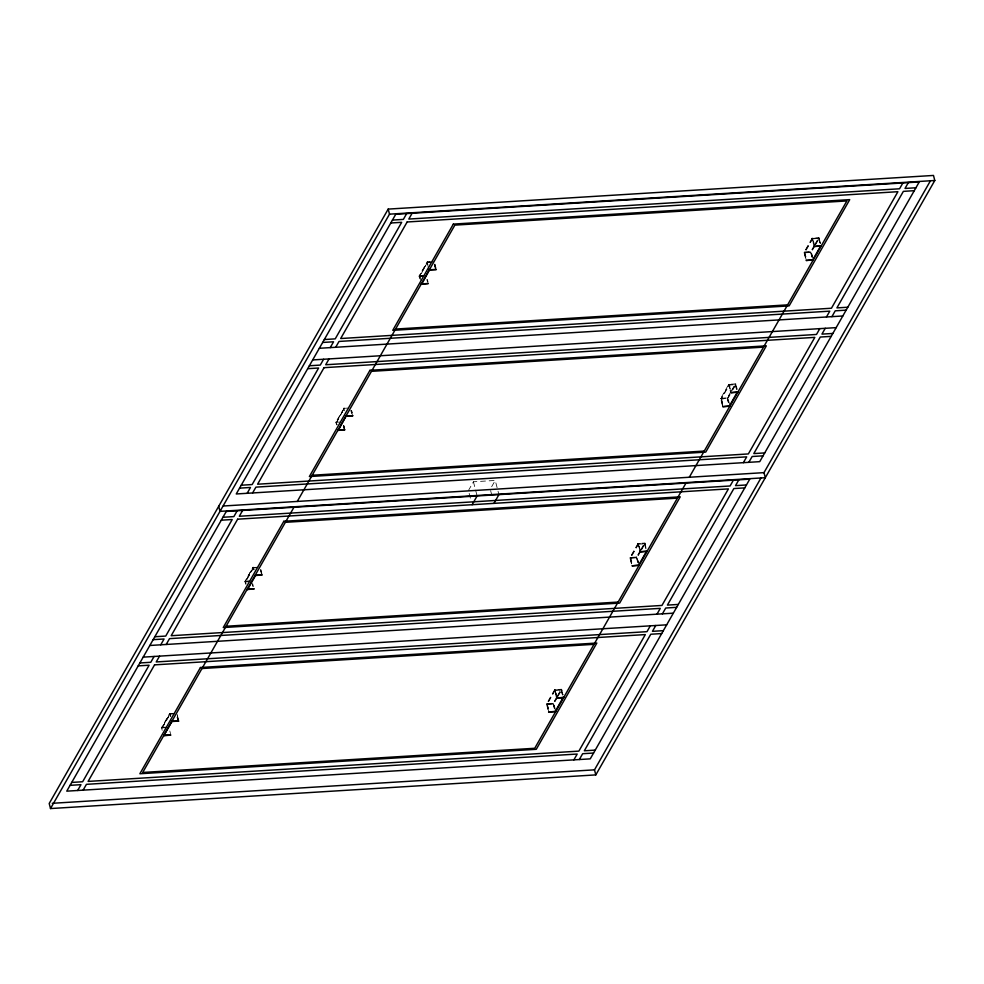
<?xml version="1.0" encoding="UTF-8"?>
<svg xmlns="http://www.w3.org/2000/svg" width="984" height="984" viewBox="0 0 984 984"><rect width="100%" height="100%" fill="white"/><g stroke="black" fill="none" stroke-linecap="round" stroke-linejoin="round"><path stroke-width="0.74" stroke-dasharray="4.92 3.69" d="M162.212 730.386L161.511 727.693L169.654 713.412L170.896 716.081M245.594 584.188L244.893 581.482L253.036 567.202L254.278 569.871M336.331 422.812L344.338 408.028L335.655 422.333L340.698 422.025M419.738 278.829L419.036 276.123L427.179 261.855L430.721 261.633M257.919 567.19L252.863 567.497L245.188 581.704L250.231 581.384M170.195 713.375L162.053 727.656L166.69 727.889M253.577 567.178L245.434 581.446L246.148 584.152M344.338 408.028L336.196 422.296L336.909 425.002M162.188 728.16L170.33 713.892M253.712 567.682L245.57 581.962L250.071 581.679M468.433 490.536L473.415 481.791L495.235 480.45L498.925 494.62M491.668 486.686L495.235 480.45M547.867 709.341L546.464 703.929L554.607 689.661L561.692 689.218L563.094 694.618M631.248 563.131L629.846 557.731L637.976 543.451L645.074 543.008L646.131 547.067M722.367 405.334L720.608 398.582L728.75 384.301L735.835 383.858L737.237 389.258M805.392 257.771L803.989 252.371L812.132 238.091L819.217 237.661L820.275 241.707M556.723 697.016L553.008 703.535L554.41 708.935M557.424 695.774L561.138 689.255L563.254 697.349M640.104 550.806L636.39 557.325L637.792 562.725M640.805 549.564L644.52 543.045L646.279 549.798M730.866 391.657L727.151 398.176L728.197 402.222M731.567 390.414L735.294 383.895L737.397 392.001M814.248 245.447L810.533 251.965L811.935 257.365M814.949 244.204L818.676 237.685L820.779 245.791M557.264 696.979L553.131 704.04L547.141 704.409L555.284 690.128L561.274 689.759M557.559 696.278L561.692 689.218M640.645 550.769L636.513 557.83L630.523 558.199L638.665 543.918L644.655 543.549M640.941 550.068L645.074 543.008M729.574 394.658L727.274 398.68L721.284 399.049L729.427 384.769L735.417 384.4M732.121 390.377L735.835 383.858M814.789 245.422L810.656 252.47L804.666 252.839L812.809 238.571L818.799 238.202M815.084 244.708L819.217 237.661M557.399 697.484L553.844 703.708L546.76 704.15L555.148 689.624L557.251 697.73M558.1 696.241L561.655 690.018L554.57 690.461M640.781 551.286L637.226 557.51L630.141 557.94L638.53 543.414L640.633 551.52M641.482 550.031L645.037 543.808L637.952 544.25M730.116 394.621L727.988 398.36L720.903 398.791L729.292 384.264L731.395 392.37M732.957 389.639L735.798 384.658L728.714 385.101M814.924 245.926L811.37 252.15L804.285 252.581L812.673 238.067L814.777 246.16M815.625 244.684L819.18 238.46L812.095 238.891M433.563 261.744L427.019 262.138L428.766 268.89M432.185 262.334L427.142 262.654L419.332 276.344L424.375 276.037M424.252 275.52L419.209 275.84L419.91 278.534M419.036 276.123L424.079 275.815M803.989 252.371L811.074 251.929L812.132 255.988M424.215 276.32L419.713 276.602L427.72 261.818L419.578 276.098L420.291 278.792M348.68 408.04L343.637 408.348L344.338 411.054M720.608 398.582L727.693 398.139L728.75 402.185M336.503 422.517L344.179 408.311M252.999 568.002L258.042 567.694M250.108 580.88L245.065 581.187L245.766 583.893M244.893 581.482L249.936 581.175M629.846 557.731L636.931 557.288L638.333 562.688M174.537 713.4L169.482 713.707L170.195 716.401M174.66 713.904L169.617 714.212L161.806 727.902L166.85 727.594M166.727 727.09L161.683 727.397L162.385 730.103M161.511 727.693L166.554 727.385M546.464 703.929L553.549 703.499L554.607 707.545M820.459 243.343L819.045 237.943L811.96 238.386L814.076 246.492M818.504 237.98L820.619 246.086M812.501 238.349L814.617 246.455M812.132 238.091L813.891 244.844M812.993 258.398L811.234 251.646L804.149 252.076L806.265 260.182M810.693 251.67L812.452 258.423M804.691 252.052L806.449 258.792M804.531 252.334L805.933 257.734M736.721 388.2L735.663 384.154L728.578 384.596L730.694 392.69M735.122 384.191L737.237 392.284M729.119 384.559L731.235 392.665M728.75 384.301L730.509 391.054M729.611 404.596L727.852 397.844L720.768 398.286L722.883 406.392M727.311 397.88L729.07 404.633M721.309 398.249L723.068 405.002M721.149 398.545L722.908 405.297M645.959 547.35L644.901 543.303L637.816 543.746L639.932 551.839M644.36 543.34L646.476 551.434M638.358 543.709L640.473 551.815M637.976 543.451L639.735 550.204M639.206 565.099L637.091 556.993L630.006 557.436L632.122 565.542M636.55 557.03L638.665 565.136M630.547 557.399L631.962 562.799M630.387 557.694L631.789 563.094M562.934 694.913L561.52 689.513L554.435 689.944L556.55 698.05M560.978 689.55L563.094 697.644M554.976 689.919L557.092 698.013M554.607 689.661L556.354 696.414M555.468 709.956L553.709 703.203L546.624 703.646L548.74 711.739M553.168 703.24L555.284 711.346M434.977 264.118L436.023 268.165M434.805 264.401L435.863 268.46M434.424 264.142L435.481 268.202M434.264 264.438L435.309 268.484M547.166 703.609L548.924 710.362M547.006 703.904L548.408 709.304M490.61 490.61L492.455 497.695M427.179 261.855L427.88 264.548M427.351 279.444L428.052 282.15M426.798 279.481L427.511 282.187M419.75 275.803L421.509 282.556M473.415 481.791L477.117 495.973M469.171 493.365L471.016 500.462M351.596 410.316L352.297 413.022M351.423 410.611L352.124 413.317M351.042 410.353L351.743 413.059M350.882 410.648L351.583 413.341M343.797 408.053L344.498 410.758M343.969 425.654L344.671 428.36M343.797 425.949L344.498 428.643M343.416 425.691L344.129 428.397M343.256 425.986L343.957 428.68M337.069 424.707L335.827 422.05L336.528 424.744M260.822 569.465L261.879 573.524M260.662 569.761L261.719 573.807M260.637 570.855L261.338 573.549M253.036 567.202L253.737 569.908M252.691 583.746L253.392 586.452M252.138 583.783L252.839 586.476M177.095 714.322L178.498 719.722M177.28 715.971L178.338 720.017M177.255 717.065L177.956 719.759M177.083 717.348L177.784 720.054M170.035 713.671L170.736 716.377M169.654 713.412L170.355 716.118M169.826 731.014L170.527 733.72"/><path stroke-width="1.48" d="M388.188 209.1L49.2 803.497L50.516 808.553L595.812 774.9L934.8 180.502L933.484 175.447L388.188 209.1L389.504 214.155L50.516 808.553M77.662 790.496L80.983 784.666L70.073 785.343M154.094 656.463L150.773 662.293L139.863 662.958M160.749 644.803L164.07 638.985L153.16 639.649M237.181 510.782L233.86 516.6L222.95 517.277M247.156 493.291L250.477 487.461L239.567 488.138M323.588 359.258L320.267 365.089L309.357 365.765M330.23 347.61L333.564 341.78L322.654 342.457M406.675 213.577L403.354 219.407L392.444 220.084M83.111 790.152L86.432 784.334L577.202 754.039L573.881 759.869M159.543 656.131L156.222 661.949L646.992 631.666L650.313 625.836M166.198 644.471L169.519 638.641L660.289 608.358L656.968 614.188M242.63 510.438L239.309 516.268L730.079 485.985L733.4 480.155M252.605 492.959L255.926 487.129L746.696 456.847L743.375 462.664M329.037 358.926L325.716 364.757L816.486 334.462L819.807 328.644M335.692 347.278L339.013 341.448L829.783 311.153L826.462 316.983M412.124 213.245L408.803 219.063L899.573 188.78L902.894 182.95M293.945 507.277L142.705 772.465L534.742 748.27L685.983 483.082M297.266 501.446L454.854 225.127L846.892 200.933L689.304 477.252M247.55 589.551L255.692 575.271M338.312 430.402L346.319 415.617M421.693 284.192L429.701 269.407M472.123 504.706L477.117 495.973M493.943 503.365L498.925 494.62M555.111 711.629L563.254 697.349M638.493 565.419L646.636 551.151M729.255 406.281L737.397 392.001M812.636 260.071L820.779 245.791M579.33 759.537L582.651 753.707L593.561 753.031M655.774 625.504L652.441 631.334L663.351 630.658M662.416 613.844L665.737 608.014L676.648 607.349M738.849 479.811L735.528 485.641L746.438 484.964M748.824 462.332L752.145 456.502L763.055 455.838M825.256 328.299L821.935 334.129L832.845 333.453M831.911 316.651L835.231 310.821L846.142 310.144M908.343 182.618L905.022 188.448L915.932 187.772M595.812 774.9L594.496 769.845L760.952 477.978M218.694 506.293L220.01 511.36L765.306 477.707L763.99 472.64L930.446 180.773M389.504 214.155L934.8 180.502M390.783 222.987L401.681 222.322L335.224 338.865L324.314 339.541M914.271 190.687L903.361 191.363L836.892 307.906L847.802 307.229M429.295 269.948L436.379 269.518L428.987 269.739M821.32 245.754L814.076 246.492L821.16 246.049M421.312 283.933L428.397 283.503L421.152 284.228M813.35 259.739L806.093 260.477L813.178 260.034M395.58 329.062L787.618 304.868M319.333 348.287L842.821 315.975M312.678 359.935L836.166 327.635M307.697 368.68L318.607 368.004L252.138 484.558L241.228 485.223M831.185 336.368L820.275 337.045L753.806 453.587L764.716 452.923M371.472 371.337L763.51 347.131M345.913 416.158L352.998 415.715L345.605 415.949L346.282 416.416M737.939 391.964L730.694 392.69L737.779 392.259M337.93 430.143L345.015 429.713L337.77 430.438M729.968 405.949L722.711 406.675L729.796 406.244M312.199 475.26L704.236 451.066M223.22 506.01L763.99 472.64M221.289 520.192L232.199 519.515L165.73 636.07L154.82 636.734M744.777 487.879L733.867 488.556L667.398 605.111L678.308 604.434M285.36 522.319L677.398 498.125M255.151 575.308L262.236 574.865L254.979 575.603M647.177 551.114L639.932 551.839L647.017 551.409M247.168 589.293L254.253 588.862L247.009 589.588M639.206 565.099L631.949 565.825L639.034 565.394M226.086 626.255L618.124 602.06M149.839 645.479L673.327 613.167M143.184 657.14L666.672 624.828M138.203 665.873L149.113 665.209L82.644 781.751L71.734 782.428M661.691 633.573L650.781 634.237L584.324 750.792L595.222 750.115M201.978 668.53L594.016 644.336M171.769 721.518L178.854 721.075L171.462 721.297M563.795 697.324L556.55 698.05L563.635 697.607M555.825 711.309L548.568 712.035L555.653 711.604M163.627 735.798L170.872 735.06L163.651 734.999L164.328 735.466M52.263 803.301L594.496 769.845M172.175 720.977L164.033 735.257M226.271 511.446L66.752 791.161L590.24 758.861L749.759 479.147L226.271 511.446M395.765 214.254L236.246 493.968L759.734 461.656L919.253 181.942L395.765 214.254M154.562 664.864L88.093 781.419L578.863 751.124L645.332 634.582L154.562 664.864M237.648 519.183L171.179 635.726L661.949 605.443L728.418 488.888L237.648 519.183M324.056 367.672L257.587 484.214L748.357 453.932L814.826 337.377L324.056 367.672M407.142 221.978L340.673 338.533L831.443 308.238L897.912 191.695L407.142 221.978M200.465 667.496L139.863 773.756L536.268 749.304L596.857 643.032L200.465 667.496M283.847 521.286L223.245 627.558L619.649 603.094L680.239 496.822L283.847 521.286M369.959 370.304L309.357 476.563L705.749 452.099L766.351 345.839L369.959 370.304M453.341 224.094L392.739 330.353L789.131 305.889L849.733 199.629L453.341 224.094M352.321 415.248L352.284 416.048L352.321 415.248"/></g></svg>
